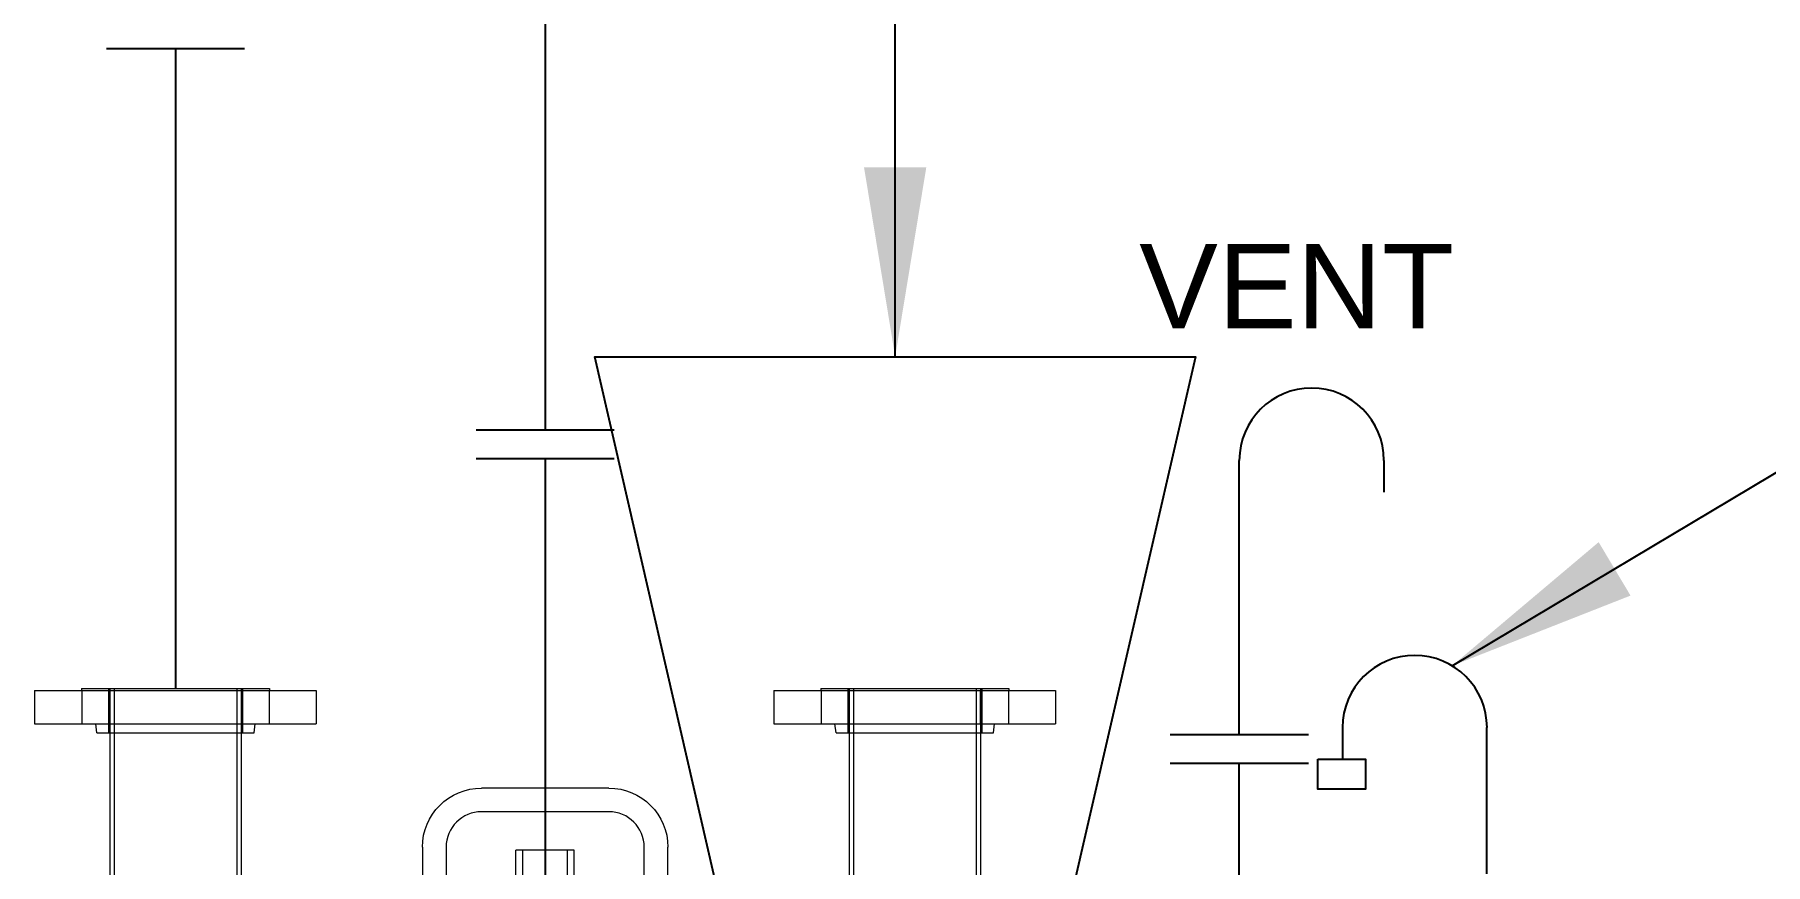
# Model space of a CAD drawing. Header units: millimetres. Extents: x 12318 to 17800, y 6541 to 10165.
# Drawn here: x 13405.9 to 13634.5, y 9616.6 to 9726.2 of the extents above; entities that cross this region are included whole.
import ezdxf

# ---------------------------------------------------------------- set-up
doc = ezdxf.new("R2010")
doc.units = ezdxf.units.MM
doc.layers.add('Equipment', color=123, linetype='Continuous')
doc.dimstyles.new('ISO-25', dxfattribs={"dimtxt": 2.5, "dimasz": 2.5, "dimexe": 1.25, "dimexo": 0.625, "dimtad": 1, "dimtxsty": 'Standard', "dimcen": 2.5, "dimadec": 0, "dimazin": 0, "dimtfac": 1, "dimtmove": 0, "dimatfit": 3, "dimfxl": 1, "dimarcsym": 0})

# ---------------------------------------------------------------- blocks, each defined once
blk = doc.blocks.new('A$Ce64cb7e9')
at = {"layer": 'Equipment', "linetype": 'Continuous', "lineweight": 0, "extrusion": (-2.22045e-16, 1, 0)}
for p, q in [((124.2, 2049.9), (314.7, 2049.9)), ((124.2, 2049.9), (124.2, 2027.5)), ((156, 2051.4), (283, 2051.4)), ((156, 2051.4), (156, 2049.9)), ((156.1, 2049.9), (156.1, 2027.5)), ((174.1, 2051.4), (174.1, 2021.4)), ((175, 2051.4), (175, 2021.4)), ((175.1, 2049.9), (175.1, 2027.5)), ((178.1, 2051.4), (178.1, 1899)), ((260.9, 2051.4), (260.9, 1899)), ((263.8, 2049.9), (263.8, 2027.5)), ((263.9, 2051.4), (263.9, 2021.4)), ((264.8, 2051.4), (264.8, 2021.4)), ((282.9, 2049.9), (282.9, 2027.5)), ((283, 2051.4), (283, 2049.9)), ((314.7, 2049.9), (314.7, 2027.5)), ((624.2, 2049.9), (814.7, 2049.9)), ((624.2, 2049.9), (624.2, 2027.5)), ((656, 2051.4), (783, 2051.4)), ((656, 2051.4), (656, 2049.9)), ((656.1, 2049.9), (656.1, 2027.5)), ((674.1, 2051.4), (674.1, 2021.4)), ((675, 2051.4), (675, 2021.4)), ((675.1, 2049.9), (675.1, 2027.5)), ((678.1, 2051.4), (678.1, 1899)), ((760.9, 2051.4), (760.9, 1899)), ((763.8, 2049.9), (763.8, 2027.5)), ((763.9, 2051.4), (763.9, 2021.4)), ((764.8, 2051.4), (764.8, 2021.4)), ((782.9, 2049.9), (782.9, 2027.5)), ((783, 2051.4), (783, 2049.9)), ((814.7, 2049.9), (814.7, 2027.5)), ((124.2, 2027.5), (314.7, 2027.5)), ((166.2, 2021.4), (165.5, 2027.5)), ((272.7, 2021.4), (273.4, 2027.5)), ((624.2, 2027.5), (814.7, 2027.5)), ((666.2, 2021.4), (665.5, 2027.5)), ((772.7, 2021.4), (773.4, 2027.5)), ((166.2, 2021.4), (272.7, 2021.4)), ((175, 2021.4), (175, 1906)), ((263.9, 2021.4), (263.9, 1906)), ((666.2, 2021.4), (772.7, 2021.4)), ((675, 2021.4), (675, 1906)), ((763.9, 2021.4), (763.9, 1906)), ((512.5, 1984), (426.5, 1984)), ((512.5, 1968), (426.5, 1968)), ((386.5, 1944), (386.5, 1901)), ((402.5, 1944), (402.5, 1901)), ((536.5, 1901), (536.5, 1944)), ((552.5, 1901), (552.5, 1944)), ((469.5, 1942), (449.7, 1942)), ((449.7, 1906), (449.7, 1942)), ((454.3, 1899), (454.3, 1942)), ((489.2, 1942), (469.5, 1942)), ((484.6, 1899), (484.6, 1942)), ((489.2, 1906), (489.2, 1942))]:
    blk.add_line(p, q, dxfattribs=at)
at = {"layer": 'Equipment', "linetype": 'Continuous', "lineweight": 0, "extrusion": (0, 0, -1)}
for centre, start, end in [((-426.5, 1944), 0, 90), ((-512.5, 1944), 90, 180)]:
    blk.add_arc(centre, 40, start, end, dxfattribs=at)
at = {"layer": 'Equipment', "linetype": 'Continuous', "lineweight": 0}
for centre, start, end in [((426.5, 1944), 90, 180), ((512.5, 1944), 0, 90)]:
    blk.add_arc(centre, 24, start, end, dxfattribs=at)

msp = doc.modelspace()

# ---------------------------------------------------------------- linework, layer by layer
at = {"linetype": 'Continuous', "lineweight": -3}
for p, q in [((13433.66, 9724.32), (13415.41, 9724.32)), ((13433.66, 9724.32), (13415.41, 9724.32)), ((13464.24, 9674.01), (13482.48, 9674.01)), ((13464.24, 9670.21), (13482.48, 9670.21)), ((13555.94, 9633.75), (13574.18, 9633.75)), ((13555.94, 9629.96), (13574.18, 9629.96))]:
    msp.add_line(p, q, dxfattribs=at)
for p, q in [((13565.06, 9633.75), (13565.06, 9669.97)), ((13584.15, 9669.97), (13584.15, 9665.79)), ((13578.68, 9634.66), (13578.68, 9630.48)), ((13597.77, 9615.35), (13597.77, 9634.66)), ((13565.06, 9611.45), (13565.06, 9629.96))]:
    msp.add_line(p, q)
for points in [[(13473.36, 10048.23), (13473.36, 9674.01)], [(13424.53, 9724.32), (13424.53, 9639.85), (13424.53, 9639.85)], [(13424.53, 9724.32), (13424.53, 9639.85), (13424.53, 9639.85)], [(13473.36, 9670.21), (13473.36, 9611.45), (13473.36, 9611.45)]]:
    msp.add_lwpolyline(points)
for points in [[(13496.55, 9611.45), (13479.92, 9683.66), (13559.28, 9683.66), (13542.64, 9611.45)], [(13575.43, 9630.48), (13581.73, 9630.48), (13581.73, 9626.52), (13575.43, 9626.52)]]:
    msp.add_lwpolyline(points, close=True)
for centre in [(13574.61, 9669.97), (13588.23, 9634.66)]:
    msp.add_arc(centre, 9.55, 0, 180)

# ---------------------------------------------------------------- block references
at = {"xscale": 0.1953125, "yscale": 0.1953125, "zscale": 0.1953125}
msp.add_blockref('A$Ce64cb7e9', (13381.67, 9239.18), dxfattribs=at)

# ---------------------------------------------------------------- texts
at = {"insert": (13593.43, 9698.57), "char_height": 11.1664, "attachment_point": 3}
msp.add_mtext_dynamic_manual_height_columns('{\\fArial|b0|i0|c0|p34;\\C256;VENT}', width=72.8286, gutter_width=15, heights=[0], dxfattribs=at)

# ---------------------------------------------------------------- leaders
at = {"linetype": 'Continuous', "lineweight": -3}
for points in [[(13519.6, 9683.66), (13519.6, 9763.27)], [(13593.16, 9642.83), (13638.06, 9669.61), (13714.18, 9669.61)]]:
    msp.add_leader(points, dimstyle='ISO-25', override={"dimscale": 10, "dimtad": 0}, dxfattribs=at)

doc.saveas('drawing.dxf')
